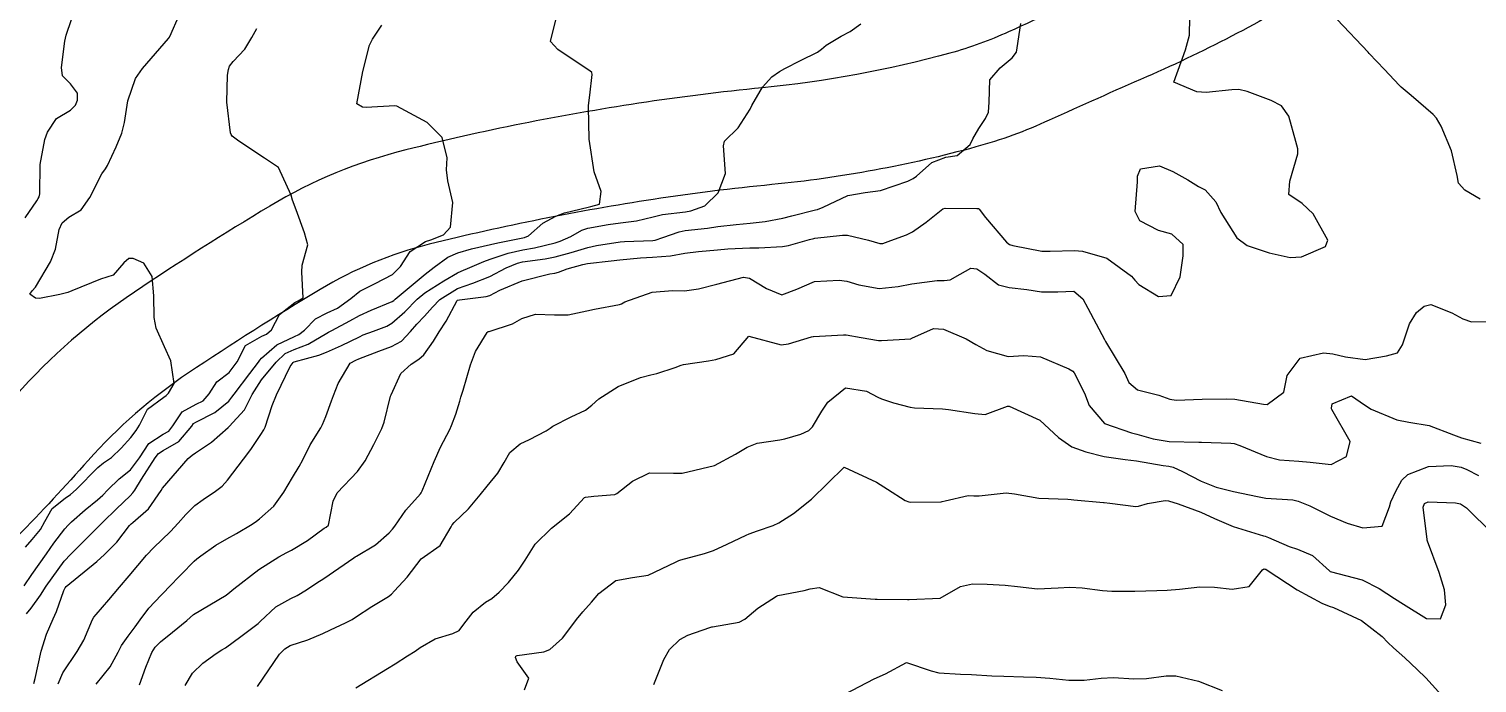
# Model space of a CAD drawing. Header units: metres. Extents: x 318500 to 325275, y 7408834 to 7428799.
# Drawn here: x 322086.9 to 322176.2, y 7417164.3 to 7417204.7 of the extents above; entities that cross this region are included whole.
import ezdxf

# ---------------------------------------------------------------- set-up
doc = ezdxf.new("R2010")
doc.units = ezdxf.units.M
doc.header["$MEASUREMENT"] = 0
for name, color, linetype in [('Curvas de Nivel 1m', 11, 'Continuous'), ('Curvas de Nivel 5m', 15, 'Continuous'), ('Vias Primárias', 230, 'Continuous')]:
    doc.layers.add(name, color=color, linetype=linetype)

msp = doc.modelspace()

# ---------------------------------------------------------------- linework, layer by layer
at = {"layer": 'Curvas de Nivel 1m', "flags": 128}
for points, elevation in [([(322086.674, 7417172.736), (322087.083, 7417173.204), (322087.591, 7417173.824), (322087.864, 7417174.319), (322088.323, 7417175.101), (322089.122, 7417175.749), (322089.445, 7417175.975), (322089.805, 7417176.29), (322091.144, 7417177.642), (322091.492, 7417177.921), (322091.981, 7417178.262), (322092.581, 7417178.833), (322093.169, 7417179.487), (322093.5, 7417179.92), (322093.701, 7417180.242), (322094.188, 7417181.243), (322095.206, 7417181.981), (322095.346, 7417182.08), (322095.495, 7417182.216), (322095.831, 7417182.826), (322095.645, 7417184.214), (322095.243, 7417185.075), (322094.728, 7417186.228), (322094.612, 7417186.888), (322094.591, 7417188.23), (322094.481, 7417189.412), (322093.978, 7417190.24), (322093.314, 7417190.52), (322093.048, 7417190.519), (322092.738, 7417190.256), (322092.074, 7417189.491), (322091.3, 7417189.251), (322089.538, 7417188.542), (322089.291, 7417188.43), (322088.787, 7417188.308), (322087.547, 7417188.065), (322087.286, 7417188.072), (322086.949, 7417188.333), (322087.083, 7417188.541), (322087.294, 7417188.769), (322088.227, 7417190.316), (322088.532, 7417191.102), (322088.752, 7417192.309), (322088.932, 7417192.721), (322089.352, 7417193.068), (322090.113, 7417193.535), (322090.646, 7417194.281), (322091.385, 7417195.743), (322091.598, 7417196.058), (322091.741, 7417196.266), (322092.265, 7417197.404), (322092.613, 7417198.258), (322092.776, 7417198.91), (322092.99, 7417200.255), (322093.464, 7417201.62), (322093.889, 7417202.244), (322095.498, 7417204.096), (322095.547, 7417204.172), (322095.568, 7417204.219), (322096.163, 7417205.571)], 743), ([(322087.195, 7417164.327), (322087.279, 7417164.631), (322087.647, 7417166.32), (322087.962, 7417167.359), (322088.374, 7417168.31), (322088.58, 7417168.754), (322089.046, 7417170.047), (322089.123, 7417170.224), (322089.193, 7417170.298), (322091.066, 7417171.846), (322091.542, 7417172.265), (322092.298, 7417173.041), (322093.097, 7417174.055), (322093.184, 7417174.163), (322093.294, 7417174.247), (322094.266, 7417175.08), (322095.046, 7417176.221), (322095.131, 7417176.358), (322096.707, 7417178.197), (322096.948, 7417178.398), (322097.155, 7417178.54), (322098.137, 7417179.209), (322099.179, 7417180.112), (322099.205, 7417180.144), (322099.236, 7417180.169), (322100.166, 7417181.185), (322100.654, 7417182.148), (322101.219, 7417183.048), (322102.122, 7417184.127), (322102.693, 7417184.664), (322103.242, 7417184.924), (322104.107, 7417185.241), (322105.257, 7417185.922), (322105.363, 7417185.983), (322105.566, 7417186.085), (322106.662, 7417186.677), (322107.274, 7417187.017), (322107.985, 7417187.343), (322109.288, 7417187.882), (322109.374, 7417187.944), (322109.465, 7417188.028), (322111.305, 7417189.556), (322111.863, 7417190.002), (322112.706, 7417190.603), (322113.323, 7417190.88), (322114.168, 7417191.131), (322115.331, 7417191.392), (322115.793, 7417191.493), (322117.338, 7417191.803), (322117.446, 7417191.821), (322117.681, 7417191.925), (322118.558, 7417192.706), (322119.359, 7417193.146), (322119.908, 7417193.348), (322121.367, 7417193.7), (322121.52, 7417193.725), (322122.056, 7417193.87), (322122.157, 7417194.648), (322121.73, 7417195.875), (322121.42, 7417197.88), (322121.378, 7417199.881), (322121.381, 7417199.951), (322121.457, 7417200.589), (322121.614, 7417201.878), (322121.59, 7417201.997), (322121.473, 7417202.107), (322120.873, 7417202.493), (322119.493, 7417203.423), (322119.037, 7417203.907), (322119.53, 7417205.9)], 746), ([(322086.593, 7417170.335), (322087.057, 7417171.038), (322087.966, 7417172.317), (322088.426, 7417172.964), (322089.093, 7417173.851), (322089.303, 7417174.091), (322089.513, 7417174.294), (322090.362, 7417175.031), (322091.121, 7417175.646), (322091.453, 7417175.939), (322091.754, 7417176.264), (322092.454, 7417176.94), (322093.142, 7417177.491), (322093.708, 7417178.242), (322094.283, 7417179.113), (322095.172, 7417179.688), (322095.509, 7417179.881), (322095.754, 7417180.211), (322096.329, 7417181.066), (322097.2, 7417181.544), (322097.631, 7417181.758), (322097.991, 7417182.182), (322098.475, 7417182.92), (322099.223, 7417183.489), (322099.724, 7417184.163), (322100.237, 7417185.163), (322101.254, 7417185.747), (322101.523, 7417185.869), (322101.835, 7417186.131), (322102.325, 7417187.073), (322103.286, 7417187.814), (322103.489, 7417187.906), (322103.792, 7417188.105), (322103.718, 7417189.694), (322103.735, 7417190.106), (322104.071, 7417191.36), (322103.882, 7417192.105), (322103.361, 7417193.525), (322103.144, 7417194.122), (322103.058, 7417194.439), (322102.262, 7417196.131), (322101.399, 7417196.716), (322099.817, 7417197.761), (322099.418, 7417198.068), (322099.345, 7417198.171), (322099.316, 7417198.277), (322099.093, 7417200.175), (322099.124, 7417201.833), (322099.181, 7417202.174), (322099.259, 7417202.388), (322099.477, 7417202.665), (322100.204, 7417203.445), (322100.629, 7417204.153), (322100.943, 7417204.714)], 744), ([(322086.66, 7417193.028), (322087.366, 7417194.088), (322087.467, 7417194.23), (322087.524, 7417194.328), (322087.569, 7417194.524), (322087.588, 7417196.327), (322087.877, 7417197.859), (322088.034, 7417198.321), (322088.584, 7417199.162), (322089.441, 7417199.667), (322089.762, 7417199.979), (322089.89, 7417200.293), (322089.882, 7417200.723), (322089.46, 7417201.298), (322088.949, 7417201.792), (322088.899, 7417202.309), (322089.106, 7417203.918), (322089.184, 7417204.305), (322089.515, 7417205.268)], 742), ([(322088.694, 7417164.304), (322088.977, 7417164.97), (322089.864, 7417166.287), (322090.281, 7417167), (322090.808, 7417168.273), (322090.884, 7417168.41), (322091.025, 7417168.583), (322091.813, 7417169.488), (322092.469, 7417170.256), (322093.057, 7417170.964), (322094.138, 7417172.234), (322094.592, 7417172.712), (322095.084, 7417173.178), (322095.613, 7417173.691), (322096.095, 7417174.205), (322096.565, 7417174.741), (322097.117, 7417175.29), (322097.633, 7417175.675), (322098.394, 7417176.177), (322098.808, 7417176.498), (322099.137, 7417176.866), (322100.119, 7417178.155), (322100.562, 7417178.746), (322101.173, 7417179.666), (322101.359, 7417179.955), (322101.445, 7417180.136), (322101.874, 7417181.456), (322102.149, 7417182.126), (322102.987, 7417183.873), (322103.167, 7417184.111), (322103.199, 7417184.142), (322103.231, 7417184.157), (322104.757, 7417184.575), (322105.24, 7417184.756), (322106.16, 7417185.162), (322107.255, 7417185.698), (322107.5, 7417185.813), (322108.121, 7417186.047), (322108.941, 7417186.359), (322109.268, 7417186.542), (322110.066, 7417187.235), (322110.821, 7417188.015), (322111.294, 7417188.414), (322112.467, 7417189.158), (322113.307, 7417189.646), (322113.536, 7417189.75), (322114.071, 7417189.972), (322114.938, 7417190.341), (322115.318, 7417190.477), (322116.419, 7417190.848), (322117.327, 7417191.052), (322118.062, 7417191.186), (322119.334, 7417191.501), (322119.638, 7417191.594), (322120.299, 7417191.89), (322120.965, 7417192.265), (322121.348, 7417192.397), (322122.584, 7417192.629), (322123.353, 7417192.728), (322124.342, 7417192.849), (322125.359, 7417193.101), (322125.933, 7417193.243), (322127.364, 7417193.41), (322127.698, 7417193.462), (322128.545, 7417193.782), (322129.378, 7417194.577), (322129.818, 7417195.764), (322129.71, 7417197.471), (322129.769, 7417197.765), (322130.606, 7417198.579), (322131.344, 7417199.742), (322131.452, 7417199.96), (322132.107, 7417201.09), (322132.688, 7417201.728), (322133.145, 7417202.053), (322133.478, 7417202.244), (322134.454, 7417202.737), (322135.494, 7417203.258), (322135.738, 7417203.445), (322136.041, 7417203.682), (322136.946, 7417204.231), (322137.513, 7417204.525), (322138.177, 7417204.996)], 747), ([(322091.027, 7417164.269), (322091.896, 7417165.346), (322092.379, 7417166.256), (322092.584, 7417166.666), (322093.005, 7417167.237), (322093.442, 7417167.815), (322093.743, 7417168.239), (322094.287, 7417168.975), (322095.043, 7417169.774), (322095.271, 7417169.992), (322095.481, 7417170.214), (322097.067, 7417171.866), (322097.241, 7417172.015), (322097.477, 7417172.186), (322098.409, 7417172.848), (322099.086, 7417173.234), (322099.689, 7417173.563), (322100.646, 7417174.147), (322100.912, 7417174.334), (322101.105, 7417174.477), (322101.984, 7417175.26), (322102.6, 7417176.118), (322103.139, 7417177.024), (322103.555, 7417177.696), (322103.776, 7417178.104), (322104.231, 7417179.033), (322104.884, 7417180.093), (322104.991, 7417180.284), (322105.191, 7417180.791), (322105.534, 7417181.757), (322105.657, 7417182.083), (322105.948, 7417182.81), (322106.683, 7417184.068), (322107.031, 7417184.265), (322107.234, 7417184.342), (322108.466, 7417184.817), (322109.246, 7417185.093), (322109.855, 7417185.42), (322110.4, 7417186.019), (322110.801, 7417186.481), (322111.274, 7417186.962), (322111.769, 7417187.516), (322112.222, 7417187.996), (322113.297, 7417188.675), (322114.259, 7417189.011), (322115.305, 7417189.422), (322116.31, 7417189.945), (322117.002, 7417190.247), (322117.316, 7417190.319), (322118.714, 7417190.514), (322119.321, 7417190.632), (322120.316, 7417190.899), (322121.33, 7417191.203), (322121.88, 7417191.323), (322123.335, 7417191.547), (322123.61, 7417191.572), (322125.337, 7417191.635), (322125.499, 7417191.657), (322125.957, 7417191.814), (322126.968, 7417192.181), (322127.347, 7417192.253), (322128.723, 7417192.406), (322129.351, 7417192.499), (322130.476, 7417192.63), (322131.354, 7417192.705), (322132.274, 7417192.813), (322133.36, 7417193.021), (322133.915, 7417193.158), (322135.367, 7417193.523), (322135.502, 7417193.554), (322135.852, 7417193.683), (322137.377, 7417194.405), (322138.432, 7417194.597), (322139.381, 7417194.71), (322141.07, 7417195.298), (322141.388, 7417195.457), (322141.594, 7417195.607), (322142.542, 7417196.454), (322143.408, 7417196.765), (322144.109, 7417196.873), (322144.912, 7417197.565), (322145.077, 7417197.912), (322145.435, 7417198.536), (322145.845, 7417199.153), (322146.043, 7417199.551), (322146.07, 7417200.165), (322146.115, 7417201.55), (322146.747, 7417202.275), (322147.49, 7417202.892), (322147.766, 7417203.255), (322147.812, 7417203.525), (322148.035, 7417205.01)], 748), ([(322093.708, 7417164.239), (322094.084, 7417165.336), (322094.47, 7417166.228), (322094.668, 7417166.552), (322095, 7417166.893), (322095.743, 7417167.475), (322096.615, 7417168.196), (322096.822, 7417168.394), (322097.026, 7417168.566), (322098.041, 7417169.174), (322099.044, 7417169.762), (322099.268, 7417169.946), (322099.511, 7417170.163), (322101.062, 7417171.353), (322102.285, 7417172.122), (322102.794, 7417172.394), (322103.077, 7417172.55), (322104.052, 7417173.134), (322105.097, 7417173.891), (322105.219, 7417173.967), (322105.357, 7417174.086), (322105.643, 7417175.561), (322105.897, 7417176.078), (322107.143, 7417177.395), (322107.624, 7417178.053), (322108.15, 7417179.061), (322108.648, 7417180.038), (322108.795, 7417180.427), (322109.181, 7417182.03), (322109.211, 7417182.129), (322109.813, 7417183.436), (322110.447, 7417184.018), (322110.927, 7417184.321), (322111.239, 7417184.592), (322111.827, 7417185.426), (322112.173, 7417185.996), (322112.6, 7417186.66), (322113.289, 7417187.931), (322113.31, 7417187.959), (322113.425, 7417187.979), (322115.076, 7417188.178), (322115.293, 7417188.247), (322115.923, 7417188.578), (322117.302, 7417189.142), (322118.993, 7417189.591), (322119.307, 7417189.632), (322119.525, 7417189.68), (322120.068, 7417189.892), (322121.039, 7417190.158), (322121.315, 7417190.21), (322122.788, 7417190.388), (322123.319, 7417190.448), (322124.581, 7417190.571), (322125.322, 7417190.606), (322126.436, 7417190.696), (322127.326, 7417190.85), (322128.163, 7417190.952), (322129.329, 7417191.054), (322129.974, 7417191.116), (322131.332, 7417191.181), (322131.881, 7417191.185), (322133.333, 7417191.262), (322133.716, 7417191.332), (322135.014, 7417191.695), (322135.27, 7417191.762), (322135.341, 7417191.773), (322137.037, 7417191.972), (322137.345, 7417191.967), (322138.647, 7417191.647), (322139.337, 7417191.452), (322139.516, 7417191.459), (322140.008, 7417191.63), (322140.978, 7417191.983), (322141.348, 7417192.176), (322142.19, 7417192.765), (322143.218, 7417193.582), (322143.371, 7417193.639), (322145.315, 7417193.616), (322145.371, 7417193.611), (322145.413, 7417193.602), (322145.458, 7417193.559), (322145.858, 7417193.058), (322147.146, 7417191.533), (322147.338, 7417191.387), (322147.543, 7417191.32), (322149.332, 7417190.98), (322149.847, 7417190.98), (322151.333, 7417191.025), (322151.824, 7417190.981), (322153.326, 7417190.543), (322154.855, 7417189.427), (322155.065, 7417189.181), (322155.305, 7417188.92), (322156.525, 7417188.18), (322157.298, 7417188.249), (322157.852, 7417189.392), (322158.035, 7417190.684), (322158.028, 7417191.39), (322157.349, 7417192.028), (322156.516, 7417192.245), (322155.361, 7417192.84), (322155.087, 7417193.424), (322155.227, 7417195.261), (322155.229, 7417195.422), (322155.217, 7417195.598), (322155.4, 7417196.054), (322156.577, 7417196.233), (322157.398, 7417195.901), (322158.332, 7417195.386), (322158.977, 7417194.967), (322159.384, 7417194.753), (322160.048, 7417194.031), (322160.367, 7417193.355), (322161.347, 7417191.791), (322161.99, 7417191.333), (322163.336, 7417190.874), (322164.626, 7417190.593), (322165.333, 7417190.633), (322166.807, 7417191.268), (322166.952, 7417191.66), (322166.052, 7417193.28), (322165.379, 7417193.915), (322164.55, 7417194.465), (322164.612, 7417195.302), (322165.103, 7417196.982), (322165.103, 7417197.295), (322164.992, 7417197.731), (322164.542, 7417199.304), (322164.091, 7417199.945), (322163.459, 7417200.263), (322161.984, 7417200.816), (322161.466, 7417200.943), (322161.046, 7417200.926), (322159.464, 7417200.754), (322158.888, 7417200.803), (322157.47, 7417201.4), (322158.178, 7417203.39), (322158.427, 7417204.3), (322158.458, 7417205.386)], 749), ([(322100.97, 7417164.14), (322102.341, 7417166.12), (322102.661, 7417166.449), (322102.998, 7417166.654), (322104.085, 7417167.018), (322105.01, 7417167.393), (322105.473, 7417167.623), (322106.4, 7417168.069), (322106.811, 7417168.275), (322107.025, 7417168.405), (322108.02, 7417169.06), (322109.045, 7417169.689), (322109.238, 7417169.838), (322109.426, 7417170.026), (322110.202, 7417170.875), (322111.07, 7417172.01), (322112.245, 7417172.83), (322112.922, 7417173.983), (322112.984, 7417174.1), (322113.104, 7417174.239), (322113.988, 7417175.096), (322114.701, 7417175.956), (322115.135, 7417176.486), (322115.8, 7417177.286), (322116.187, 7417177.94), (322116.531, 7417178.565), (322117.167, 7417179.093), (322117.735, 7417179.358), (322118.764, 7417179.906), (322119.012, 7417180.073), (322119.184, 7417180.182), (322120.31, 7417180.766), (322121.2, 7417181.181), (322121.593, 7417181.486), (322122.017, 7417181.868), (322123.218, 7417182.629), (322124.592, 7417183.197), (322125.225, 7417183.359), (322125.603, 7417183.439), (322126.726, 7417183.805), (322127.088, 7417183.945), (322127.233, 7417183.982), (322128.787, 7417184.226), (322129.238, 7417184.291), (322130.346, 7417184.651), (322131.26, 7417185.74), (322133.252, 7417185.202), (322133.707, 7417185.26), (322135.135, 7417185.692), (322135.234, 7417185.716), (322135.26, 7417185.72), (322137.098, 7417185.827), (322137.262, 7417185.815), (322138.185, 7417185.651), (322139.257, 7417185.471), (322139.433, 7417185.461), (322141.26, 7417185.583), (322141.281, 7417185.589), (322141.319, 7417185.609), (322142.656, 7417186.203), (322143.269, 7417186.174), (322144.663, 7417185.566), (322145.255, 7417185.229), (322145.943, 7417184.856), (322147.244, 7417184.483), (322148.223, 7417184.537), (322149.244, 7417184.457), (322151, 7417183.716), (322151.232, 7417183.58), (322151.325, 7417183.479), (322151.962, 7417182.213), (322152.249, 7417181.464), (322153.193, 7417180.348), (322154.843, 7417179.767), (322155.184, 7417179.702), (322156.194, 7417179.41), (322157.178, 7417179.246), (322159.008, 7417179.202), (322159.178, 7417179.2), (322160.978, 7417179.143), (322161.178, 7417179.115), (322161.526, 7417178.987), (322163.17, 7417178.325), (322163.976, 7417178.116), (322165.167, 7417178.026), (322165.857, 7417177.97), (322167.166, 7417177.83), (322168.114, 7417178.307), (322168.339, 7417179.248), (322167.209, 7417181.218), (322167.187, 7417181.26), (322167.183, 7417181.288), (322167.215, 7417181.573), (322168.415, 7417182.055), (322169.214, 7417181.504), (322169.624, 7417181.234), (322171.2, 7417180.568), (322171.953, 7417180.444), (322173.196, 7417180.223), (322174.707, 7417179.645), (322175.185, 7417179.462), (322176.383, 7417179.142)], 751), ([(322107.041, 7417164.059), (322108.982, 7417165.254), (322109.468, 7417165.542), (322110.225, 7417166.018), (322110.687, 7417166.321), (322110.998, 7417166.535), (322111.937, 7417167.065), (322113.011, 7417167.4), (322113.4, 7417167.588), (322113.695, 7417167.97), (322114.265, 7417168.728), (322115.041, 7417169.328), (322115.426, 7417169.565), (322115.875, 7417169.942), (322116.445, 7417170.547), (322117.064, 7417171.298), (322117.467, 7417171.924), (322118.091, 7417172.908), (322119.1, 7417173.9), (322120.218, 7417174.779), (322121.129, 7417175.78), (322121.189, 7417175.809), (322121.714, 7417175.864), (322123.007, 7417175.976), (322123.132, 7417176.028), (322124.094, 7417176.79), (322125.145, 7417177.319), (322126.627, 7417177.287), (322127.145, 7417177.298), (322129.15, 7417177.77), (322130.442, 7417178.47), (322131.167, 7417178.9), (322131.768, 7417179.137), (322133.174, 7417179.345), (322133.487, 7417179.404), (322134.462, 7417179.701), (322134.96, 7417179.917), (322135.187, 7417180.138), (322135.768, 7417181.115), (322136.137, 7417181.676), (322137.219, 7417182.547), (322138.516, 7417182.348), (322139.213, 7417181.97), (322139.443, 7417181.867), (322140.175, 7417181.626), (322141.206, 7417181.357), (322141.485, 7417181.327), (322143.205, 7417181.247), (322143.566, 7417181.215), (322145.201, 7417180.965), (322145.836, 7417180.915), (322147.208, 7417181.417), (322147.316, 7417181.42), (322149.196, 7417180.555), (322150.349, 7417179.488), (322151.172, 7417178.916), (322152.034, 7417178.6), (322153.163, 7417178.322), (322154.459, 7417178.132), (322155.159, 7417178.049), (322156.795, 7417177.772), (322157.163, 7417177.718), (322157.423, 7417177.657), (322157.998, 7417177.387), (322159.151, 7417176.801), (322160.079, 7417176.423), (322161.142, 7417176.153), (322162.618, 7417175.845), (322163.137, 7417175.757), (322164.795, 7417175.635), (322165.134, 7417175.569), (322165.838, 7417175.279), (322167.121, 7417174.643), (322168.153, 7417174.211), (322169.11, 7417173.917), (322170.31, 7417174.024), (322170.747, 7417175.216), (322170.831, 7417175.518), (322171.144, 7417176.173), (322171.509, 7417176.851), (322171.884, 7417177.199), (322173.165, 7417177.708), (322174.563, 7417177.769), (322175.165, 7417177.652), (322175.533, 7417177.524), (322176.25, 7417177.144)], 752), ([(322117.427, 7417163.923), (322117.707, 7417164.649), (322116.987, 7417165.648), (322116.884, 7417165.931), (322116.912, 7417166.01), (322116.992, 7417166.041), (322118.628, 7417166.273), (322118.998, 7417166.421), (322119.779, 7417167.117), (322120.363, 7417167.88), (322120.643, 7417168.258), (322121.033, 7417168.729), (322121.569, 7417169.338), (322122.026, 7417169.86), (322123.058, 7417170.678), (322124.091, 7417170.865), (322125.062, 7417171.006), (322126.737, 7417171.795), (322126.955, 7417171.909), (322127.072, 7417171.949), (322128.524, 7417172.33), (322129.081, 7417172.523), (322129.938, 7417172.907), (322131.096, 7417173.462), (322131.292, 7417173.543), (322131.797, 7417173.733), (322132.764, 7417174.064), (322133.107, 7417174.219), (322134.014, 7417174.809), (322135.13, 7417175.69), (322137.15, 7417177.66), (322139.141, 7417176.73), (322139.813, 7417176.306), (322140.898, 7417175.613), (322141.129, 7417175.522), (322141.226, 7417175.511), (322143.129, 7417175.53), (322143.176, 7417175.533), (322143.363, 7417175.578), (322144.778, 7417175.919), (322145.133, 7417175.892), (322145.463, 7417175.885), (322147.135, 7417176.075), (322147.638, 7417176.025), (322149.132, 7417175.742), (322150.934, 7417175.68), (322151.132, 7417175.662), (322151.294, 7417175.64), (322153.13, 7417175.485), (322153.165, 7417175.484), (322153.525, 7417175.444), (322155.127, 7417175.24), (322155.29, 7417175.256), (322155.831, 7417175.413), (322156.934, 7417175.6), (322157.133, 7417175.579), (322157.731, 7417175.391), (322159.123, 7417174.883), (322159.974, 7417174.5), (322161.11, 7417174.006), (322162.99, 7417173.432), (322163.101, 7417173.4), (322163.3, 7417173.317), (322164.573, 7417172.776), (322165.093, 7417172.605), (322166.019, 7417172.206), (322167.058, 7417171.26), (322167.08, 7417171.242), (322167.106, 7417171.233), (322169.072, 7417170.713), (322170.11, 7417170.179), (322171.055, 7417169.57), (322171.614, 7417169.202), (322173.037, 7417168.322), (322173.907, 7417168.302), (322174.221, 7417169.168), (322174.141, 7417170.093), (322173.822, 7417171.173), (322173.099, 7417173.097), (322173.076, 7417173.156), (322173.077, 7417173.18), (322173.077, 7417173.204), (322172.841, 7417175.184), (322172.907, 7417175.41), (322173.135, 7417175.525), (322174.83, 7417175.468), (322175.133, 7417175.389), (322175.501, 7417175.154), (322177.107, 7417173.575)], 753), ([(322125.416, 7417164.255), (322126.019, 7417165.805), (322126.38, 7417166.419), (322127.009, 7417167.042), (322127.496, 7417167.302), (322128.852, 7417167.772), (322128.982, 7417167.809), (322129.021, 7417167.817), (322130.671, 7417168.099), (322131.028, 7417168.292), (322131.809, 7417168.958), (322132.969, 7417169.711), (322133.05, 7417169.739), (322134.684, 7417170.064), (322135.055, 7417170.167), (322135.61, 7417170.236), (322137.05, 7417169.66), (322139.048, 7417169.516), (322139.172, 7417169.515), (322141.048, 7417169.501), (322141.154, 7417169.503), (322143.05, 7417169.58), (322144.32, 7417170.305), (322145.059, 7417170.459), (322145.951, 7417170.438), (322147.058, 7417170.379), (322147.83, 7417170.291), (322149.057, 7417170.158), (322150.324, 7417170.22), (322151.058, 7417170.26), (322151.802, 7417170.213), (322153.056, 7417170.059), (322153.639, 7417170.022), (322155.059, 7417170.012), (322156.417, 7417170.049), (322157.06, 7417170.074), (322157.815, 7417170.143), (322159.064, 7417170.281), (322159.96, 7417170.253), (322161.062, 7417170.141), (322162.097, 7417170.297), (322162.928, 7417171.322), (322163.019, 7417171.382), (322163.081, 7417171.377), (322163.124, 7417171.363), (322163.22, 7417171.318), (322165.062, 7417170.094), (322166.582, 7417169.267), (322167.047, 7417169.084), (322167.303, 7417169.001), (322169.035, 7417168.209), (322170.308, 7417167.221), (322170.654, 7417166.854), (322171.013, 7417166.527), (322171.707, 7417165.9), (322172.458, 7417165.188), (322172.992, 7417164.674), (322174.36, 7417163.166)], 754)]:
    msp.add_lwpolyline(points, dxfattribs=dict(at, elevation=elevation))
at = {"layer": 'Curvas de Nivel 5m', "flags": 128}
for points, elevation in [([(322086.738, 7417168.619), (322087.03, 7417168.969), (322087.596, 7417169.767), (322087.942, 7417170.317), (322089.066, 7417171.856), (322089.47, 7417172.294), (322090.273, 7417173.091), (322091.095, 7417173.912), (322091.27, 7417174.095), (322091.441, 7417174.267), (322092.288, 7417175.083), (322093.125, 7417175.893), (322093.301, 7417176.073), (322093.421, 7417176.246), (322093.823, 7417176.926), (322094.67, 7417178.227), (322094.877, 7417178.501), (322095.157, 7417178.682), (322096.133, 7417179.238), (322096.92, 7417180.194), (322097.033, 7417180.342), (322097.184, 7417180.431), (322098.34, 7417181.031), (322099.203, 7417181.733), (322099.4, 7417181.975), (322099.532, 7417182.165), (322100.506, 7417183.434), (322101.033, 7417184.143), (322101.116, 7417184.258), (322101.234, 7417184.384), (322102.177, 7417185.195), (322103.254, 7417185.718), (322103.533, 7417185.83), (322103.875, 7417186.104), (322104.552, 7417186.816), (322105.276, 7417187.177), (322105.9, 7417187.462), (322106.722, 7417188.069), (322107.294, 7417188.508), (322108.239, 7417188.99), (322109.305, 7417189.538), (322109.787, 7417190.033), (322110.39, 7417190.958), (322111.333, 7417191.572), (322111.659, 7417191.682), (322112.434, 7417191.994), (322112.88, 7417192.454), (322113.02, 7417193.985), (322112.719, 7417195.326), (322112.633, 7417195.991), (322112.66, 7417196.732), (322112.355, 7417197.996), (322111.433, 7417198.91), (322109.557, 7417199.93), (322109.449, 7417199.948), (322107.669, 7417199.835), (322107.447, 7417199.862), (322107.097, 7417200.065), (322107.47, 7417202.06), (322107.873, 7417203.678), (322108.057, 7417204.054), (322108.646, 7417204.916)], 745), ([(322176.348, 7417194.183), (322175.394, 7417194.738), (322175.004, 7417195.164), (322174.921, 7417195.648), (322174.576, 7417197.168), (322173.932, 7417198.686), (322173.656, 7417199.178), (322173.454, 7417199.416), (322172.101, 7417200.57), (322171.478, 7417201.091), (322171.353, 7417201.212), (322170.441, 7417202.177), (322169.499, 7417203.171), (322169.432, 7417203.241), (322167.53, 7417205.26)], 750), ([(322096.517, 7417164.197), (322096.978, 7417164.959), (322097.603, 7417165.565), (322098.43, 7417166.176), (322098.777, 7417166.388), (322098.995, 7417166.519), (322099.944, 7417167.218), (322101.018, 7417168.025), (322101.081, 7417168.077), (322101.145, 7417168.138), (322102.117, 7417169.04), (322103.042, 7417169.562), (322103.413, 7417169.738), (322103.99, 7417170.101), (322104.625, 7417170.524), (322105.057, 7417170.802), (322106.907, 7417172.062), (322107.004, 7417172.128), (322107.072, 7417172.164), (322108.252, 7417172.873), (322109.094, 7417173.618), (322109.293, 7417173.832), (322109.448, 7417174.027), (322110.122, 7417175.013), (322111.023, 7417176.011), (322111.07, 7417176.071), (322111.132, 7417176.192), (322111.874, 7417177.999), (322112.257, 7417178.901), (322112.827, 7417179.985), (322112.942, 7417180.225), (322113.194, 7417180.928), (322113.449, 7417181.734), (322113.52, 7417181.975), (322113.646, 7417182.406), (322114.101, 7417183.967), (322114.41, 7417184.795), (322115.129, 7417185.961), (322115.205, 7417186.016), (322115.261, 7417186.034), (322116.701, 7417186.507), (322117.273, 7417186.821), (322118.104, 7417187.091), (322119.277, 7417187.053), (322120.125, 7417187.044), (322121.281, 7417187.291), (322121.744, 7417187.412), (322123.288, 7417187.692), (322123.405, 7417187.732), (322123.624, 7417187.845), (322125.296, 7417188.441), (322126.56, 7417188.545), (322127.297, 7417188.532), (322128.164, 7417188.652), (322129.302, 7417188.945), (322130.93, 7417189.369), (322131.306, 7417189.317), (322132.351, 7417188.678), (322133.296, 7417188.286), (322134.225, 7417188.632), (322135.304, 7417189.105), (322136.839, 7417189.2), (322137.305, 7417189.123), (322138.043, 7417188.912), (322139.3, 7417188.667), (322140.472, 7417188.793), (322141.304, 7417188.972), (322142.879, 7417189.16), (322143.306, 7417189.169), (322143.666, 7417189.217), (322144.283, 7417189.57), (322144.949, 7417189.93), (322145.315, 7417189.889), (322145.819, 7417189.552), (322146.657, 7417188.893), (322147.302, 7417188.739), (322148.405, 7417188.617), (322149.3, 7417188.468), (322150.322, 7417188.468), (322151.3, 7417188.522), (322151.854, 7417188.03), (322152.168, 7417187.467), (322153.188, 7417185.525), (322153.233, 7417185.45), (322153.259, 7417185.411), (322154.445, 7417183.432), (322154.681, 7417182.885), (322155.22, 7417182.427), (322156.534, 7417182.09), (322157.214, 7417181.844), (322157.603, 7417181.781), (322159.217, 7417181.848), (322160.685, 7417181.881), (322161.218, 7417181.843), (322162.995, 7417181.54), (322163.213, 7417181.527), (322164.237, 7417182.293), (322164.447, 7417183.302), (322165.251, 7417184.384), (322166.686, 7417184.7), (322167.254, 7417184.657), (322168.036, 7417184.468), (322169.251, 7417184.307), (322170.567, 7417184.534), (322171.255, 7417184.703), (322171.562, 7417185.205), (322171.982, 7417186.497), (322172.431, 7417187.193), (322172.896, 7417187.586), (322173.298, 7417187.681), (322174.598, 7417187.167), (322175.285, 7417186.8), (322175.816, 7417186.618), (322177.283, 7417186.647)], 750), ([(322137.188, 7417163.657), (322138.98, 7417164.603), (322139.689, 7417164.917), (322140.99, 7417165.61), (322142.494, 7417165.096), (322142.984, 7417164.978), (322144.321, 7417164.905), (322144.983, 7417164.882), (322146.242, 7417164.797), (322146.982, 7417164.769), (322148.203, 7417164.733), (322148.982, 7417164.708), (322149.826, 7417164.647), (322150.986, 7417164.532), (322151.927, 7417164.525), (322152.988, 7417164.643), (322153.742, 7417164.686), (322154.988, 7417164.616), (322155.769, 7417164.631), (322156.991, 7417164.795), (322157.589, 7417164.793), (322158.987, 7417164.472), (322160.433, 7417163.893)], 755)]:
    msp.add_lwpolyline(points, dxfattribs=dict(at, elevation=elevation))
at = {"layer": 'Vias Primárias'}
for points in [[(322197.208, 7417243.506), (322195.746, 7417238.495), (322193.277, 7417233.752), (322190.654, 7417229.645, -0.026643), (322184.228, 7417221.732, -0.048034), (322174.399, 7417212.767, -0.020875), (322166.743, 7417207.51, -0.03731), (322155.775, 7417201.724, 0.004434), (322149.774, 7417199.047, -0.040104), (322145.25, 7417197.404, -0.042748), (322132.68, 7417195.081, 0.013456), (322125.377, 7417194.169, 0.02329), (322111.564, 7417191.402, 0.0743), (322104.831, 7417188.614, 0.012301), (322096.727, 7417183.47, 0.063444), (322090.537, 7417178.075, -0.020747), (322081.622, 7417168.858, 0.03635), (322078.584, 7417165.513, 0.040325), (322074.216, 7417158.908, -0.007568)], [(322179.779, 7417225.757, -0.048034), (322170.799, 7417217.567, -0.020875), (322163.556, 7417212.594, -0.03731), (322153.379, 7417207.225, 0.004434), (322147.281, 7417204.505, -0.040104), (322143.66, 7417203.189, -0.042748), (322132.097, 7417201.052, 0.013456), (322124.474, 7417200.1, 0.02329), (322110.113, 7417197.223, 0.0743), (322101.742, 7417193.757, 0.012301), (322093.388, 7417188.455, 0.063444), (322086.055, 7417182.064, -0.020747), (322077.486, 7417173.204, 0.03635), (322073.862, 7417169.215, 0.040325), (322068.961, 7417161.804, -0.007862)]]:
    msp.add_lwpolyline(points, format="xyb", dxfattribs=at)

doc.saveas('drawing.dxf')
